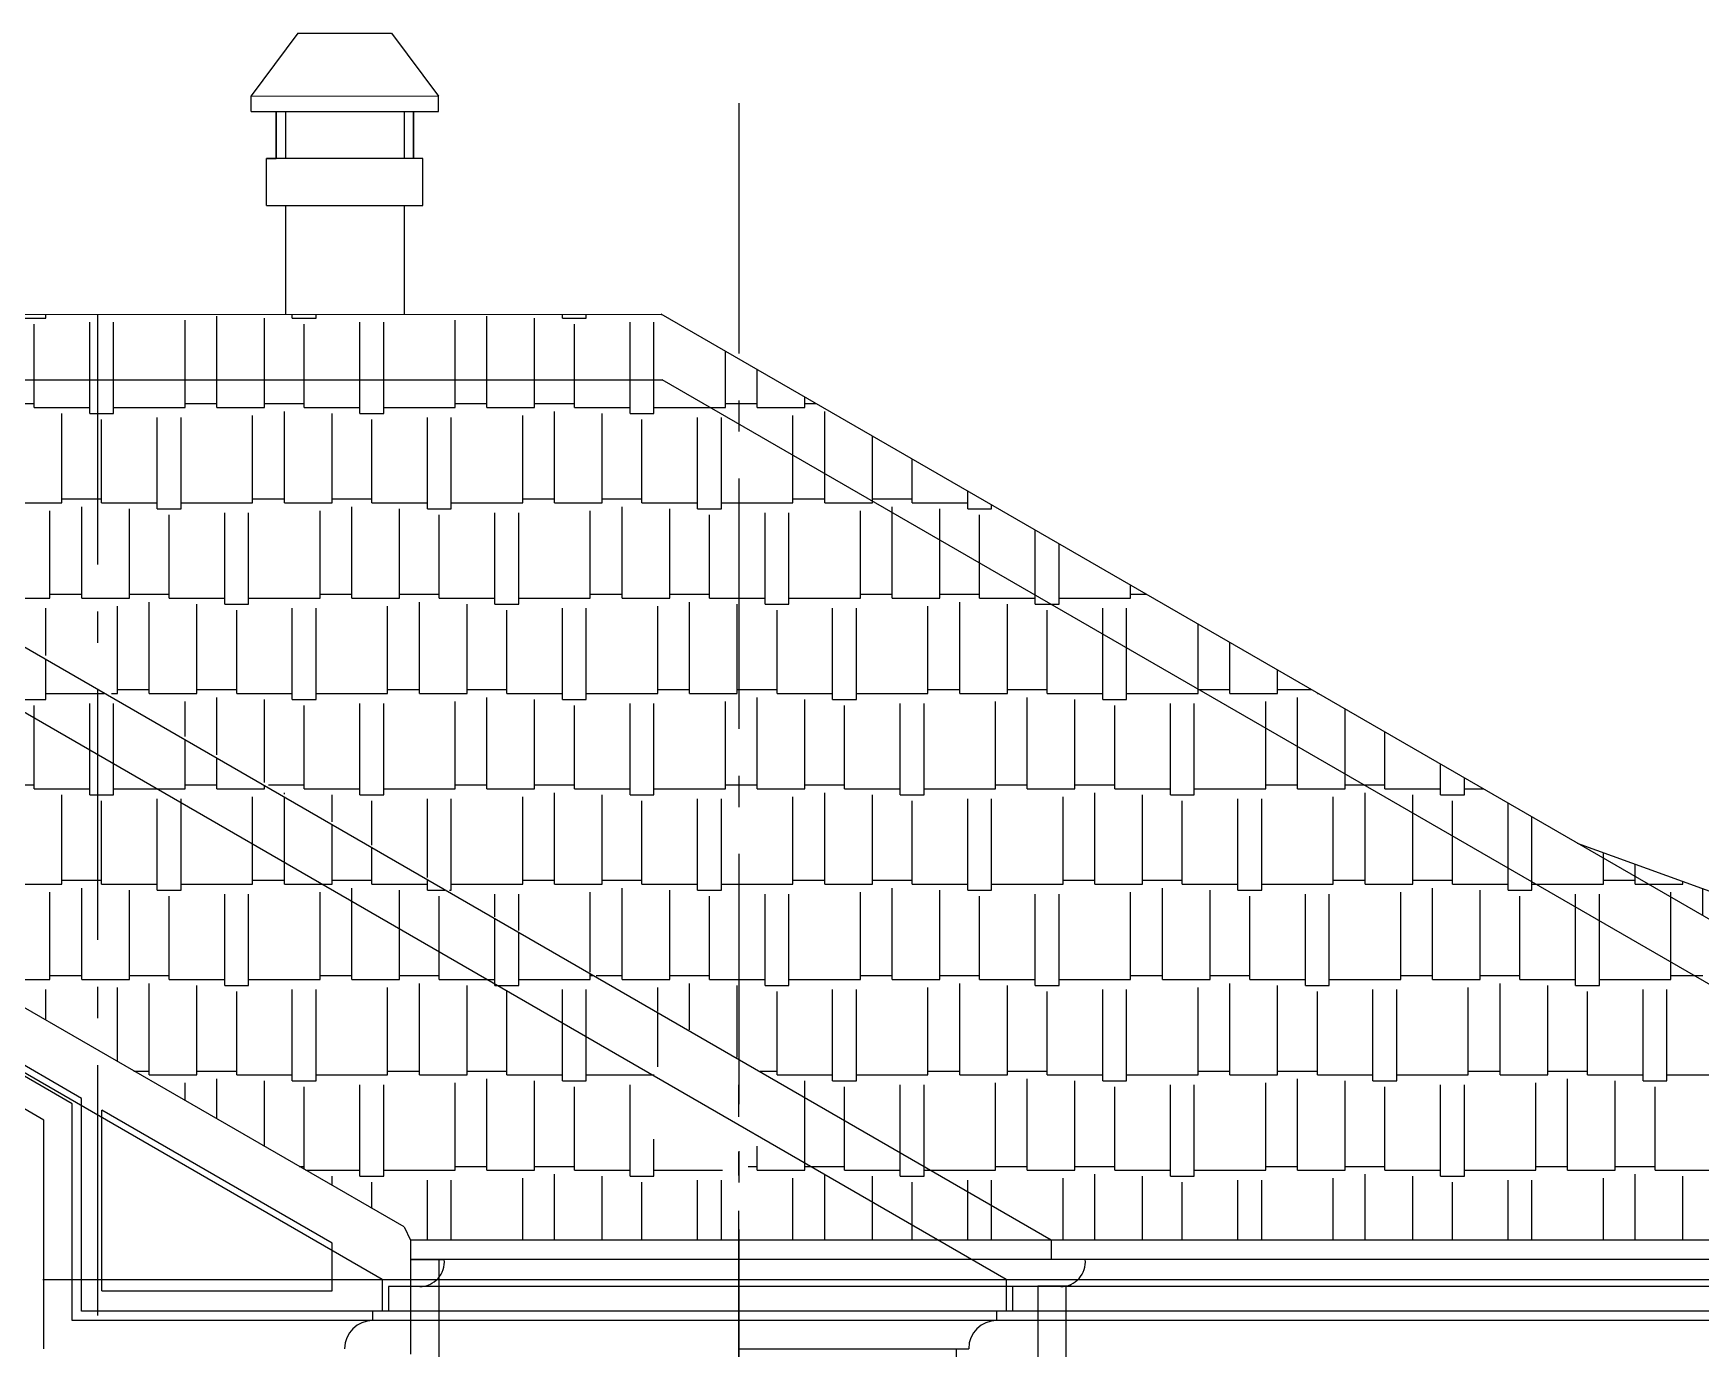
# Model space of a CAD drawing. Extents: x -133165 to 20117, y 15722 to 63536.
# Drawn here: x -119547 to -114218, y 55208 to 59413 of the extents above; entities that cross this region are included whole.
import ezdxf

# ---------------------------------------------------------------- set-up
doc = ezdxf.new("R2010")
doc.units = 0
doc.linetypes.add('GOST2_303_5', pattern=[24, 20, -1.5, 1, -1.5])
doc.linetypes.add('GOST2_303_6', pattern=[12, 8, -1.5, 1, -1.5])
doc.layers.get('0').update_dxf_attribs({"linetype": 'CONTINUOUS'})
doc.layers.add('AXIS', color=7, linetype='GOST2_303_5')

# ---------------------------------------------------------------- blocks, each defined once
blk = doc.blocks.new('*X251')
at = {"linetype": 'CONTINUOUS', "ltscale": 10}
for p, q in [((-121399.3, 58216.8), (-121399.3, 58294.7)), ((-121417.4, 58216.8), (-121399.3, 58216.8)), ((-121399.3, 58229.5), (-121286.4, 58229.5)), ((-121335.8, 57912), (-121335.8, 58204.1)), ((-121272.3, 58216.8), (-121272.3, 58221.4)), ((-121272.3, 58216.8), (-121264.4, 58216.8)), ((-121183.4, 57912), (-121183.4, 58170)), ((-121056.4, 57912), (-121056.4, 58096.7)), ((-120878.6, 57892.9), (-120878.6, 57994.1)), ((-120802.4, 57892.9), (-120802.4, 57950.1)), ((-121417.4, 57924.7), (-121335.8, 57924.7)), ((-121335.8, 57912), (-121183.4, 57912)), ((-121221.5, 57818.6), (-121221.5, 57886.6)), ((-121183.4, 57924.7), (-121056.4, 57924.7)), ((-121119.9, 57818.6), (-121119.9, 57899.3)), ((-121056.4, 57912), (-120878.6, 57912)), ((-120967.5, 57818.6), (-120967.5, 57892.9)), ((-120878.6, 57892.9), (-120802.4, 57892.9)), ((-120802.4, 57912), (-120736.5, 57912)), ((-120840.5, 57818.6), (-120840.5, 57873.9)), ((-120662.7, 57588.1), (-120662.7, 57869.4)), ((-120586.5, 57588.1), (-120586.5, 57825.4)), ((-120357.9, 57607.2), (-120357.9, 57693.4)), ((-120357.9, 57619.9), (-120256.3, 57619.9)), ((-120256.3, 57607.2), (-120256.3, 57634.8)), ((-121417.4, 57607.2), (-121417.4, 57607.2)), ((-121234.2, 57283.3), (-121234.2, 57575.4)), ((-121005.6, 57302.4), (-121005.6, 57581.8)), ((-120904, 57302.4), (-120904, 57593.6)), ((-120826.7, 57607.2), (-120662.7, 57607.2)), ((-120751.6, 57302.4), (-120751.6, 57588.1)), ((-120662.7, 57588.1), (-120586.5, 57588.1)), ((-120624.6, 57302.4), (-120624.6, 57569.1)), ((-120586.5, 57607.2), (-120357.9, 57607.2)), ((-120446.8, 57283.3), (-120446.8, 57575.4)), ((-120370.6, 57283.3), (-120370.6, 57575.4)), ((-120256.3, 57607.2), (-120208.6, 57607.2)), ((-120142, 57302.4), (-120142, 57568.8)), ((-120040.4, 57302.4), (-120040.4, 57510.1)), ((-121310.4, 57299.4), (-121310.4, 57489.3)), ((-119888, 57302.4), (-119888, 57422.1)), ((-119761, 57302.4), (-119761, 57348.8)), ((-121315.6, 57302.4), (-121310.4, 57302.4)), ((-121234.2, 57302.4), (-121005.6, 57302.4)), ((-121005.6, 57315.1), (-120904, 57315.1)), ((-120904, 57302.4), (-120751.6, 57302.4)), ((-120751.6, 57315.1), (-120624.6, 57315.1)), ((-120624.6, 57302.4), (-120446.8, 57302.4)), ((-120370.6, 57302.4), (-120142, 57302.4)), ((-120142, 57315.1), (-120040.4, 57315.1)), ((-120040.4, 57302.4), (-119888, 57302.4)), ((-119888, 57315.1), (-119761, 57315.1)), ((-119761, 57302.4), (-119680.6, 57302.4)), ((-121282.6, 57283.3), (-121234.2, 57283.3)), ((-121094.5, 57174.7), (-121094.5, 57270.6)), ((-121018.3, 57130.7), (-121018.3, 57270.6)), ((-120789.7, 56998.8), (-120789.7, 57277)), ((-120688.1, 56997.6), (-120688.1, 57289.7)), ((-120535.7, 56997.6), (-120535.7, 57283.3)), ((-120446.8, 57283.3), (-120370.6, 57283.3)), ((-120408.7, 56997.6), (-120408.7, 57264.3)), ((-120230.9, 56978.5), (-120230.9, 57270.6)), ((-120154.7, 56978.5), (-120154.7, 57270.6)), ((-119926.1, 56997.6), (-119926.1, 57277)), ((-119824.5, 56997.6), (-119824.5, 57289.7)), ((-119672.1, 56997.6), (-119672.1, 57283.3)), ((-119545.1, 56997.6), (-119545.1, 57224.2)), ((-119367.3, 56978.5), (-119367.3, 57121.5)), ((-119291.1, 56978.5), (-119291.1, 57077.5)), ((-120789.7, 57010.3), (-120688.1, 57010.3)), ((-120688.1, 56997.6), (-120535.7, 56997.6)), ((-120535.7, 57010.3), (-120408.7, 57010.3)), ((-120472.2, 56815.5), (-120472.2, 56984.9)), ((-120408.7, 56997.6), (-120230.9, 56997.6)), ((-120319.8, 56727.5), (-120319.8, 56978.5)), ((-120230.9, 56978.5), (-120154.7, 56978.5)), ((-120154.7, 56997.6), (-119926.1, 56997.6)), ((-119926.1, 57010.3), (-119824.5, 57010.3)), ((-119824.5, 56997.6), (-119672.1, 56997.6)), ((-119672.1, 57010.3), (-119545.1, 57010.3)), ((-119608.6, 56692.8), (-119608.6, 56984.9)), ((-119545.1, 56997.6), (-119367.3, 56997.6)), ((-119456.2, 56692.8), (-119456.2, 56978.5)), ((-119367.3, 56978.5), (-119291.1, 56978.5)), ((-119291.1, 56997.6), (-119152.7, 56997.6)), ((-120573.8, 56874.1), (-120573.8, 56972.2)), ((-120192.8, 56692.8), (-120192.8, 56959.5)), ((-120015, 56673.7), (-120015, 56965.8)), ((-119938.8, 56673.7), (-119938.8, 56965.8)), ((-119710.2, 56692.8), (-119710.2, 56972.2)), ((-119329.2, 56692.8), (-119329.2, 56959.5)), ((-119151.4, 56673.7), (-119151.4, 56965.8)), ((-119075.2, 56673.7), (-119075.2, 56952.9)), ((-118846.6, 56692.8), (-118846.6, 56820.9)), ((-118745, 56692.8), (-118745, 56762.2)), ((-120281.8, 56705.5), (-120192.8, 56705.5)), ((-120192.8, 56692.8), (-120015, 56692.8)), ((-120103.9, 56602.8), (-120103.9, 56673.7)), ((-120015, 56673.7), (-119938.8, 56673.7)), ((-119976.9, 56529.5), (-119976.9, 56654.7)), ((-119938.8, 56692.8), (-119710.2, 56692.8)), ((-119799.1, 56426.8), (-119799.1, 56661)), ((-119722.9, 56382.8), (-119722.9, 56661)), ((-119710.2, 56705.5), (-119608.6, 56705.5)), ((-119608.6, 56692.8), (-119456.2, 56692.8)), ((-119494.3, 56388), (-119494.3, 56667.4)), ((-119456.2, 56705.5), (-119329.2, 56705.5)), ((-119392.7, 56388), (-119392.7, 56680.1)), ((-119329.2, 56692.8), (-119151.4, 56692.8)), ((-119240.3, 56388), (-119240.3, 56673.7)), ((-119151.4, 56673.7), (-119075.2, 56673.7)), ((-119113.3, 56388), (-119113.3, 56654.7)), ((-119075.2, 56692.8), (-118846.6, 56692.8)), ((-118935.5, 56368.9), (-118935.5, 56661)), ((-118859.3, 56368.9), (-118859.3, 56661)), ((-118846.6, 56705.5), (-118745, 56705.5)), ((-118745, 56692.8), (-118624.8, 56692.8)), ((-118630.7, 56388), (-118630.7, 56667.4)), ((-118529.1, 56388), (-118529.1, 56637.6)), ((-118376.7, 56388), (-118376.7, 56549.6)), ((-118249.7, 56388), (-118249.7, 56476.3)), ((-119722.9, 56388), (-119494.3, 56388)), ((-119494.3, 56400.7), (-119392.7, 56400.7)), ((-119392.7, 56388), (-119240.3, 56388)), ((-119240.3, 56400.7), (-119113.3, 56400.7)), ((-119113.3, 56388), (-118935.5, 56388)), ((-118859.3, 56388), (-118630.7, 56388)), ((-118630.7, 56400.7), (-118529.1, 56400.7)), ((-118529.1, 56388), (-118376.7, 56388)), ((-118376.7, 56400.7), (-118249.7, 56400.7)), ((-118249.7, 56388), (-118096.8, 56388)), ((-119583.2, 56302.2), (-119583.2, 56356.2)), ((-119507, 56258.2), (-119507, 56356.2)), ((-119278.4, 56126.2), (-119278.4, 56362.6)), ((-119176.8, 56083.2), (-119176.8, 56375.3)), ((-119024.4, 56083.2), (-119024.4, 56368.9)), ((-118935.5, 56368.9), (-118859.3, 56368.9)), ((-118897.4, 56083.2), (-118897.4, 56349.9)), ((-118719.6, 56064.1), (-118719.6, 56356.2)), ((-118643.4, 56064.1), (-118643.4, 56356.2)), ((-118414.8, 56083.2), (-118414.8, 56362.6)), ((-118313.2, 56083.2), (-118313.2, 56375.3)), ((-118160.8, 56083.2), (-118160.8, 56368.9)), ((-118071.9, 56368.9), (-118071.9, 56373.6)), ((-118071.9, 56368.9), (-118063.8, 56368.9)), ((-118033.8, 56083.2), (-118033.8, 56349.9)), ((-117856, 56064.1), (-117856, 56249)), ((-117779.8, 56064.1), (-117779.8, 56205)), ((-119225.9, 56095.9), (-119176.8, 56095.9)), ((-119176.8, 56083.2), (-119024.4, 56083.2)), ((-119024.4, 56095.9), (-118897.4, 56095.9)), ((-118960.9, 55942.9), (-118960.9, 56070.5)), ((-118897.4, 56083.2), (-118719.6, 56083.2)), ((-118643.4, 56083.2), (-118414.8, 56083.2)), ((-118414.8, 56095.9), (-118313.2, 56095.9)), ((-118313.2, 56083.2), (-118160.8, 56083.2)), ((-118160.8, 56095.9), (-118033.8, 56095.9)), ((-118097.3, 55778.4), (-118097.3, 56070.5)), ((-118033.8, 56083.2), (-117856, 56083.2)), ((-117779.8, 56083.2), (-117568.9, 56083.2)), ((-119062.5, 56001.6), (-119062.5, 56057.8)), ((-118808.5, 55854.9), (-118808.5, 56064.1)), ((-118719.6, 56064.1), (-118643.4, 56064.1)), ((-118681.5, 55781.6), (-118681.5, 56045.1)), ((-118503.7, 55759.3), (-118503.7, 56051.5)), ((-118427.5, 55759.3), (-118427.5, 56051.5)), ((-118198.9, 55778.4), (-118198.9, 56057.8)), ((-117944.9, 55778.4), (-117944.9, 56064.1)), ((-117856, 56064.1), (-117779.8, 56064.1)), ((-117817.9, 55778.4), (-117817.9, 56045.1)), ((-117640.1, 55914.2), (-117640.1, 56051.5)), ((-117640.1, 55759.3), (-117640.1, 55912.8)), ((-117563.9, 55759.3), (-117563.9, 55878.1)), ((-117233.7, 55778.4), (-117233.7, 55855.1)), ((-117081.3, 55778.4), (-117081.3, 55801.7)), ((-118698, 55791.1), (-118681.5, 55791.1)), ((-118676, 55778.4), (-118503.7, 55778.4)), ((-118592.6, 55730.3), (-118592.6, 55759.3)), ((-118503.7, 55759.3), (-118427.5, 55759.3)), ((-118427.5, 55778.4), (-118198.9, 55778.4)), ((-118198.9, 55791.1), (-118097.3, 55791.1)), ((-118097.3, 55778.4), (-117944.9, 55778.4)), ((-117983, 55555.9), (-117983, 55753)), ((-117944.9, 55791.1), (-117817.9, 55791.1)), ((-117881.4, 55555.9), (-117881.4, 55765.7)), ((-117817.9, 55778.4), (-117640.1, 55778.4)), ((-117729, 55555.7), (-117729, 55759.3)), ((-117640.1, 55759.3), (-117563.9, 55759.3)), ((-117563.9, 55778.4), (-117344.9, 55778.4)), ((-117262.8, 55791.1), (-117233.7, 55791.1)), ((-117233.7, 55778.4), (-117081.3, 55778.4)), ((-117119.4, 55555.3), (-117119.4, 55753)), ((-117081.3, 55791.1), (-117063, 55791.1)), ((-117017.8, 55555.2), (-117017.8, 55765)), ((-118465.6, 55656.9), (-118465.6, 55740.3)), ((-118287.8, 55556.2), (-118287.8, 55746.6)), ((-118211.6, 55556.1), (-118211.6, 55746.6)), ((-117602, 55555.6), (-117602, 55740.3)), ((-117424.2, 55555.5), (-117424.2, 55746.6)), ((-117348, 55555.5), (-117348, 55746.6)), ((-116865.4, 55555.1), (-116865.4, 55677)), ((-116738.4, 55555), (-116738.4, 55603.7))]:
    blk.add_line(p, q, dxfattribs=at)
blk = doc.blocks.new('*X265')
at = {"linetype": 'CONTINUOUS', "ltscale": 10}
for p, q in [((-114528.6, 56775.9), (-114528.6, 56793.4)), ((-114427, 56717.3), (-114427, 56756.4)), ((-114384.6, 56692.8), (-114274.6, 56692.8)), ((-114312.7, 56651.3), (-114312.7, 56667.4)), ((-114274.6, 56692.8), (-114274.6, 56701)), ((-114211.1, 56592.6), (-114211.1, 56677.9)), ((-114058.7, 56504.6), (-114058.7, 56622.4))]:
    blk.add_line(p, q, dxfattribs=at)
blk = doc.blocks.new('*X268')
at = {"linetype": 'CONTINUOUS', "ltscale": 10}
for p, q in [((-121399.3, 58294.7), (-121399.3, 58305.1)), ((-121272.3, 58221.4), (-121272.3, 58305.1)), ((-121094.5, 58197.7), (-121094.5, 58305.1)), ((-121018.3, 58197.7), (-121018.3, 58282.6)), ((-121286.4, 58229.5), (-121272.3, 58229.5)), ((-121264.4, 58216.8), (-121094.5, 58216.8)), ((-121018.3, 58216.8), (-120904.4, 58216.8)), ((-121183.4, 58170), (-121183.4, 58197.7)), ((-121094.5, 58197.7), (-121018.3, 58197.7)), ((-121056.4, 58096.7), (-121056.4, 58178.7)), ((-120878.6, 57994.1), (-120878.6, 58185)), ((-120802.4, 57950.1), (-120802.4, 58157.9)), ((-120573.8, 57912), (-120573.8, 58025.9)), ((-120472.2, 57912), (-120472.2, 57967.3)), ((-120736.5, 57912), (-120573.8, 57912)), ((-120662.7, 57869.4), (-120662.7, 57880.3)), ((-120586.5, 57825.4), (-120586.5, 57880.3)), ((-120573.8, 57924.7), (-120472.2, 57924.7)), ((-120472.2, 57912), (-120376.5, 57912)), ((-120357.9, 57693.4), (-120357.9, 57886.6)), ((-120256.3, 57634.8), (-120256.3, 57842.6)), ((-120103.9, 57607.2), (-120103.9, 57754.6)), ((-119976.9, 57607.2), (-119976.9, 57681.3)), ((-120103.9, 57619.9), (-119976.9, 57619.9)), ((-120208.6, 57607.2), (-120103.9, 57607.2)), ((-120142, 57568.8), (-120142, 57581.8)), ((-120040.4, 57510.1), (-120040.4, 57594.5)), ((-119976.9, 57607.2), (-119848.6, 57607.2)), ((-119888, 57422.1), (-119888, 57588.2)), ((-119761, 57348.8), (-119761, 57556.7)), ((-119583.2, 57283.3), (-119583.2, 57454)), ((-119507, 57283.3), (-119507, 57410)), ((-119680.6, 57302.4), (-119583.2, 57302.4)), ((-119507, 57302.4), (-119320.6, 57302.4)), ((-119583.2, 57283.3), (-119507, 57283.3)), ((-119545.1, 57224.2), (-119545.1, 57264.3)), ((-119367.3, 57121.5), (-119367.3, 57270.6)), ((-119291.1, 57077.5), (-119291.1, 57270.6)), ((-119062.5, 56997.6), (-119062.5, 57153.4)), ((-118960.9, 56997.6), (-118960.9, 57094.7)), ((-119152.7, 56997.6), (-119062.5, 56997.6)), ((-119062.5, 57010.3), (-118960.9, 57010.3)), ((-118960.9, 56997.6), (-118808.5, 56997.6)), ((-118808.5, 56997.6), (-118808.5, 57006.7)), ((-119075.2, 56952.9), (-119075.2, 56965.8)), ((-118846.6, 56820.9), (-118846.6, 56972.2)), ((-118745, 56762.2), (-118745, 56970.1)), ((-118592.6, 56692.8), (-118592.6, 56882.1)), ((-118465.6, 56692.8), (-118465.6, 56808.8)), ((-118624.8, 56692.8), (-118592.6, 56692.8)), ((-118592.6, 56705.5), (-118465.6, 56705.5)), ((-118529.1, 56637.6), (-118529.1, 56680.1)), ((-118465.6, 56692.8), (-118287.8, 56692.8)), ((-118376.7, 56549.6), (-118376.7, 56673.7)), ((-118287.8, 56673.7), (-118287.8, 56706.1)), ((-118287.8, 56673.7), (-118231.8, 56673.7)), ((-118249.7, 56476.3), (-118249.7, 56654.7)), ((-118071.9, 56373.6), (-118071.9, 56581.5)), ((-117995.7, 56368.9), (-117995.7, 56537.5)), ((-118096.8, 56388), (-118071.9, 56388)), ((-117995.7, 56388), (-117767.1, 56388)), ((-117767.1, 56388), (-117767.1, 56405.5)), ((-117767.1, 56400.7), (-117758.8, 56400.7)), ((-118063.8, 56368.9), (-117995.7, 56368.9)), ((-117856, 56249), (-117856, 56356.2)), ((-117779.8, 56205), (-117779.8, 56356.2)), ((-117551.2, 56109.5), (-117551.2, 56280.8)), ((-117568.9, 56083.2), (-117563.2, 56083.2)), ((-117081.3, 55801.7), (-117081.3, 56009.5)), ((-116954.3, 55778.4), (-116954.3, 55936.2)), ((-116776.5, 55759.3), (-116776.5, 55833.6)), ((-117063, 55791.1), (-116954.3, 55791.1)), ((-117017.8, 55765), (-117017.8, 55765.7)), ((-116954.3, 55778.4), (-116776.5, 55778.4)), ((-116865.4, 55677), (-116865.4, 55759.3)), ((-116776.5, 55759.3), (-116700.3, 55759.3)), ((-116700.3, 55759.3), (-116700.3, 55789.6)), ((-116700.3, 55778.4), (-116681, 55778.4)), ((-116738.4, 55603.7), (-116738.4, 55740.3)), ((-116560.6, 55554.7), (-116560.6, 55708.9)), ((-116484.4, 55554.7), (-116484.4, 55664.9))]:
    blk.add_line(p, q, dxfattribs=at)
blk = doc.blocks.new('*X269')
at = {"linetype": 'CONTINUOUS', "ltscale": 10}
for p, q in [((-119583.2, 58502.5), (-119507, 58502.5)), ((-119545.1, 58216.8), (-119545.1, 58483.5)), ((-119507, 58502.5), (-119507, 58514.7)), ((-119367.3, 58197.7), (-119367.3, 58489.8)), ((-119291.1, 58197.7), (-119291.1, 58489.8)), ((-119062.5, 58216.8), (-119062.5, 58496.2)), ((-118960.9, 58216.8), (-118960.9, 58508.9)), ((-118808.5, 58216.8), (-118808.5, 58502.5)), ((-118719.6, 58502.5), (-118719.6, 58514.7)), ((-118719.6, 58502.5), (-118643.4, 58502.5)), ((-118681.5, 58216.8), (-118681.5, 58483.5)), ((-118643.4, 58502.5), (-118643.4, 58514.7)), ((-118503.7, 58197.7), (-118503.7, 58489.8)), ((-118427.5, 58197.7), (-118427.5, 58489.8)), ((-118198.9, 58216.8), (-118198.9, 58496.2)), ((-118097.3, 58216.8), (-118097.3, 58508.9)), ((-117944.9, 58216.8), (-117944.9, 58502.5)), ((-117856, 58502.5), (-117856, 58514.7)), ((-117856, 58502.5), (-117779.8, 58502.5)), ((-117817.9, 58216.8), (-117817.9, 58483.5)), ((-117779.8, 58502.5), (-117779.8, 58514.7)), ((-117640.1, 58197.7), (-117640.1, 58489.8)), ((-117563.9, 58197.7), (-117563.9, 58489.8)), ((-117335.3, 58216.8), (-117335.3, 58396.5)), ((-117233.7, 58216.8), (-117233.7, 58337.8)), ((-119672.1, 58229.5), (-119545.1, 58229.5)), ((-119545.1, 58216.8), (-119367.3, 58216.8)), ((-119291.1, 58216.8), (-119062.5, 58216.8)), ((-119062.5, 58229.5), (-118960.9, 58229.5)), ((-118960.9, 58216.8), (-118808.5, 58216.8)), ((-118808.5, 58229.5), (-118681.5, 58229.5)), ((-118745, 57912), (-118745, 58204.1)), ((-118681.5, 58216.8), (-118503.7, 58216.8)), ((-118427.5, 58216.8), (-118198.9, 58216.8)), ((-118198.9, 58229.5), (-118097.3, 58229.5)), ((-118097.3, 58216.8), (-117944.9, 58216.8)), ((-117944.9, 58229.5), (-117817.9, 58229.5)), ((-117881.4, 57912), (-117881.4, 58204.1)), ((-117817.9, 58216.8), (-117640.1, 58216.8)), ((-117563.9, 58216.8), (-117335.3, 58216.8)), ((-117335.3, 58229.5), (-117233.7, 58229.5)), ((-117233.7, 58216.8), (-117081.3, 58216.8)), ((-117081.3, 58216.8), (-117081.3, 58249.8)), ((-117081.3, 58229.5), (-117046.1, 58229.5)), ((-117017.8, 57912), (-117017.8, 58204.1)), ((-119456.2, 57912), (-119456.2, 58197.7)), ((-119367.3, 58197.7), (-119291.1, 58197.7)), ((-119329.2, 57912), (-119329.2, 58178.7)), ((-119151.4, 57892.9), (-119151.4, 58185)), ((-119075.2, 57892.9), (-119075.2, 58185)), ((-118846.6, 57912), (-118846.6, 58191.4)), ((-118592.6, 57912), (-118592.6, 58197.7)), ((-118503.7, 58197.7), (-118427.5, 58197.7)), ((-118465.6, 57912), (-118465.6, 58178.7)), ((-118287.8, 57892.9), (-118287.8, 58185)), ((-118211.6, 57892.9), (-118211.6, 58185)), ((-117983, 57912), (-117983, 58191.4)), ((-117729, 57912), (-117729, 58197.7)), ((-117640.1, 58197.7), (-117563.9, 58197.7)), ((-117602, 57912), (-117602, 58178.7)), ((-117424.2, 57892.9), (-117424.2, 58185)), ((-117348, 57892.9), (-117348, 58185)), ((-117119.4, 57912), (-117119.4, 58191.4)), ((-116865.4, 57912), (-116865.4, 58125.1)), ((-116738.4, 57912), (-116738.4, 58051.8)), ((-116560.6, 57892.9), (-116560.6, 57949.2)), ((-119608.6, 57912), (-119456.2, 57912)), ((-119494.3, 57607.2), (-119494.3, 57886.6)), ((-119456.2, 57924.7), (-119329.2, 57924.7)), ((-119392.7, 57607.2), (-119392.7, 57899.3)), ((-119329.2, 57912), (-119151.4, 57912)), ((-119240.3, 57607.2), (-119240.3, 57892.9)), ((-119151.4, 57892.9), (-119075.2, 57892.9)), ((-119075.2, 57912), (-118846.6, 57912)), ((-118935.5, 57588.1), (-118935.5, 57880.2)), ((-118859.3, 57588.1), (-118859.3, 57880.2)), ((-118846.6, 57924.7), (-118745, 57924.7)), ((-118745, 57912), (-118592.6, 57912)), ((-118630.7, 57607.2), (-118630.7, 57886.6)), ((-118592.6, 57924.7), (-118465.6, 57924.7)), ((-118529.1, 57607.2), (-118529.1, 57899.3)), ((-118465.6, 57912), (-118287.8, 57912)), ((-118376.7, 57607.2), (-118376.7, 57892.9)), ((-118287.8, 57892.9), (-118211.6, 57892.9)), ((-118211.6, 57912), (-117983, 57912)), ((-118071.9, 57588.1), (-118071.9, 57880.2)), ((-117995.7, 57588.1), (-117995.7, 57880.2)), ((-117983, 57924.7), (-117881.4, 57924.7)), ((-117881.4, 57912), (-117729, 57912)), ((-117767.1, 57607.2), (-117767.1, 57886.6)), ((-117729, 57924.7), (-117602, 57924.7)), ((-117665.5, 57607.2), (-117665.5, 57899.3)), ((-117602, 57912), (-117424.2, 57912)), ((-117513.1, 57607.2), (-117513.1, 57892.9)), ((-117424.2, 57892.9), (-117348, 57892.9)), ((-117348, 57912), (-117119.4, 57912)), ((-117208.3, 57588.1), (-117208.3, 57880.2)), ((-117132.1, 57588.1), (-117132.1, 57880.2)), ((-117119.4, 57924.7), (-117017.8, 57924.7)), ((-117017.8, 57912), (-116865.4, 57912)), ((-116903.5, 57607.2), (-116903.5, 57886.6)), ((-116865.4, 57924.7), (-116738.4, 57924.7)), ((-116801.9, 57607.2), (-116801.9, 57899.3)), ((-116738.4, 57912), (-116560.6, 57912)), ((-116649.5, 57607.2), (-116649.5, 57892.9)), ((-116560.6, 57892.9), (-116484.4, 57892.9)), ((-116484.4, 57892.9), (-116484.4, 57905.2)), ((-119113.3, 57607.2), (-119113.3, 57873.9)), ((-118249.7, 57607.2), (-118249.7, 57873.9)), ((-117386.1, 57607.2), (-117386.1, 57873.9)), ((-116522.5, 57607.2), (-116522.5, 57873.9)), ((-116344.7, 57588.1), (-116344.7, 57824.5)), ((-116268.5, 57588.1), (-116268.5, 57780.5)), ((-119494.3, 57619.9), (-119392.7, 57619.9)), ((-119240.3, 57619.9), (-119113.3, 57619.9)), ((-118630.7, 57619.9), (-118529.1, 57619.9)), ((-118376.7, 57619.9), (-118249.7, 57619.9)), ((-117767.1, 57619.9), (-117665.5, 57619.9)), ((-117513.1, 57619.9), (-117386.1, 57619.9)), ((-116903.5, 57619.9), (-116801.9, 57619.9)), ((-116649.5, 57619.9), (-116522.5, 57619.9)), ((-116039.9, 57607.2), (-116039.9, 57648.5)), ((-116039.9, 57619.9), (-115990.3, 57619.9)), ((-119722.9, 57607.2), (-119494.3, 57607.2)), ((-119507, 57424.1), (-119507, 57575.4)), ((-119392.7, 57607.2), (-119240.3, 57607.2)), ((-119278.4, 57302.4), (-119278.4, 57581.8)), ((-119176.8, 57302.4), (-119176.8, 57594.5)), ((-119113.3, 57607.2), (-118935.5, 57607.2)), ((-119024.4, 57302.4), (-119024.4, 57588.1)), ((-118935.5, 57588.1), (-118859.3, 57588.1)), ((-118897.4, 57302.4), (-118897.4, 57569.1)), ((-118859.3, 57607.2), (-118630.7, 57607.2)), ((-118719.6, 57283.3), (-118719.6, 57575.4)), ((-118643.4, 57283.3), (-118643.4, 57575.4)), ((-118529.1, 57607.2), (-118376.7, 57607.2)), ((-118414.8, 57302.4), (-118414.8, 57581.8)), ((-118313.2, 57302.4), (-118313.2, 57594.5)), ((-118249.7, 57607.2), (-118071.9, 57607.2)), ((-118160.8, 57302.4), (-118160.8, 57588.1)), ((-118071.9, 57588.1), (-117995.7, 57588.1)), ((-118033.8, 57302.4), (-118033.8, 57569.1)), ((-117995.7, 57607.2), (-117767.1, 57607.2)), ((-117856, 57283.3), (-117856, 57575.4)), ((-117779.8, 57283.3), (-117779.8, 57575.4)), ((-117665.5, 57607.2), (-117513.1, 57607.2)), ((-117551.2, 57302.4), (-117551.2, 57581.8)), ((-117449.6, 57302.4), (-117449.6, 57594.5)), ((-117386.1, 57607.2), (-117208.3, 57607.2)), ((-117297.2, 57302.4), (-117297.2, 57588.1)), ((-117208.3, 57588.1), (-117132.1, 57588.1)), ((-117170.2, 57302.4), (-117170.2, 57569.1)), ((-117132.1, 57607.2), (-116903.5, 57607.2)), ((-116992.4, 57283.3), (-116992.4, 57575.4)), ((-116916.2, 57283.3), (-116916.2, 57575.4)), ((-116801.9, 57607.2), (-116649.5, 57607.2)), ((-116687.6, 57302.4), (-116687.6, 57581.8)), ((-116586, 57302.4), (-116586, 57594.5)), ((-116522.5, 57607.2), (-116344.7, 57607.2)), ((-116433.6, 57302.4), (-116433.6, 57588.1)), ((-116344.7, 57588.1), (-116268.5, 57588.1)), ((-116306.6, 57302.4), (-116306.6, 57569.1)), ((-116268.5, 57607.2), (-116039.9, 57607.2)), ((-116128.8, 57283.3), (-116128.8, 57575.4)), ((-116052.6, 57283.3), (-116052.6, 57575.4)), ((-115824, 57302.4), (-115824, 57523.9)), ((-115722.4, 57302.4), (-115722.4, 57465.2)), ((-115570, 57302.4), (-115570, 57377.2)), ((-119297.8, 57302.4), (-119278.4, 57302.4)), ((-119278.4, 57315.1), (-119176.8, 57315.1)), ((-119176.8, 57302.4), (-119024.4, 57302.4)), ((-119024.4, 57315.1), (-118897.4, 57315.1)), ((-118897.4, 57302.4), (-118719.6, 57302.4)), ((-118643.4, 57302.4), (-118414.8, 57302.4)), ((-118414.8, 57315.1), (-118313.2, 57315.1)), ((-118313.2, 57302.4), (-118160.8, 57302.4)), ((-118160.8, 57315.1), (-118033.8, 57315.1)), ((-118033.8, 57302.4), (-117856, 57302.4)), ((-117779.8, 57302.4), (-117551.2, 57302.4)), ((-117551.2, 57315.1), (-117449.6, 57315.1)), ((-117449.6, 57302.4), (-117297.2, 57302.4)), ((-117297.2, 57315.1), (-117170.2, 57315.1)), ((-117170.2, 57302.4), (-116992.4, 57302.4)), ((-116916.2, 57302.4), (-116687.6, 57302.4)), ((-116687.6, 57315.1), (-116586, 57315.1)), ((-116586, 57302.4), (-116433.6, 57302.4)), ((-116433.6, 57315.1), (-116306.6, 57315.1)), ((-116306.6, 57302.4), (-116128.8, 57302.4)), ((-116052.6, 57302.4), (-115824, 57302.4)), ((-115824, 57315.1), (-115722.4, 57315.1)), ((-115722.4, 57302.4), (-115570, 57302.4)), ((-115570, 57315.1), (-115462.4, 57315.1)), ((-115443, 57302.4), (-115443, 57303.9)), ((-115443, 57302.4), (-115440.4, 57302.4)), ((-119062.5, 57165.5), (-119062.5, 57277)), ((-118960.9, 57106.4), (-118960.9, 57289.7)), ((-118808.5, 57017.8), (-118808.5, 57283.3)), ((-118719.6, 57283.3), (-118643.4, 57283.3)), ((-118681.5, 56997.6), (-118681.5, 57264.3)), ((-118503.7, 56978.5), (-118503.7, 57270.6)), ((-118427.5, 56978.5), (-118427.5, 57270.6)), ((-118198.9, 56997.6), (-118198.9, 57277)), ((-118097.3, 56997.6), (-118097.3, 57289.7)), ((-117944.9, 56997.6), (-117944.9, 57283.3)), ((-117856, 57283.3), (-117779.8, 57283.3)), ((-117817.9, 56997.6), (-117817.9, 57264.3)), ((-117640.1, 56978.5), (-117640.1, 57270.6)), ((-117563.9, 56978.5), (-117563.9, 57270.6)), ((-117335.3, 56997.6), (-117335.3, 57277)), ((-117233.7, 56997.6), (-117233.7, 57289.7)), ((-117081.3, 56997.6), (-117081.3, 57283.3)), ((-116992.4, 57283.3), (-116916.2, 57283.3)), ((-116954.3, 56997.6), (-116954.3, 57264.3)), ((-116776.5, 56978.5), (-116776.5, 57270.6)), ((-116700.3, 56978.5), (-116700.3, 57270.6)), ((-116471.7, 56997.6), (-116471.7, 57277)), ((-116370.1, 56997.6), (-116370.1, 57289.7)), ((-116217.7, 56997.6), (-116217.7, 57283.3)), ((-116128.8, 57283.3), (-116052.6, 57283.3)), ((-116090.7, 56997.6), (-116090.7, 57264.3)), ((-115912.9, 56978.5), (-115912.9, 57270.6)), ((-115836.7, 56978.5), (-115836.7, 57270.6)), ((-115608.1, 56997.6), (-115608.1, 57277)), ((-115506.5, 56997.6), (-115506.5, 57289.7)), ((-115354.1, 56997.6), (-115354.1, 57252.5)), ((-115227.1, 56997.6), (-115227.1, 57179.2)), ((-115049.3, 56978.5), (-115049.3, 57076.6)), ((-114973.1, 56978.5), (-114973.1, 57032.6)), ((-118795.7, 57010.3), (-118681.5, 57010.3)), ((-118745, 56980.8), (-118745, 56984.9)), ((-118681.5, 56997.6), (-118503.7, 56997.6)), ((-118592.6, 56892.2), (-118592.6, 56978.5)), ((-118503.7, 56978.5), (-118427.5, 56978.5)), ((-118427.5, 56997.6), (-118198.9, 56997.6)), ((-118198.9, 57010.3), (-118097.3, 57010.3)), ((-118097.3, 56997.6), (-117944.9, 56997.6)), ((-117944.9, 57010.3), (-117817.9, 57010.3)), ((-117881.4, 56692.8), (-117881.4, 56984.9)), ((-117817.9, 56997.6), (-117640.1, 56997.6)), ((-117729, 56692.8), (-117729, 56978.5)), ((-117640.1, 56978.5), (-117563.9, 56978.5)), ((-117563.9, 56997.6), (-117335.3, 56997.6)), ((-117335.3, 57010.3), (-117233.7, 57010.3)), ((-117233.7, 56997.6), (-117081.3, 56997.6)), ((-117081.3, 57010.3), (-116954.3, 57010.3)), ((-117017.8, 56692.8), (-117017.8, 56984.9)), ((-116954.3, 56997.6), (-116776.5, 56997.6)), ((-116865.4, 56692.8), (-116865.4, 56978.5)), ((-116776.5, 56978.5), (-116700.3, 56978.5)), ((-116700.3, 56997.6), (-116471.7, 56997.6)), ((-116471.7, 57010.3), (-116370.1, 57010.3)), ((-116370.1, 56997.6), (-116217.7, 56997.6)), ((-116217.7, 57010.3), (-116090.7, 57010.3)), ((-116154.2, 56692.8), (-116154.2, 56984.9)), ((-116090.7, 56997.6), (-115912.9, 56997.6)), ((-116001.8, 56692.8), (-116001.8, 56978.5)), ((-115912.9, 56978.5), (-115836.7, 56978.5)), ((-115836.7, 56997.6), (-115608.1, 56997.6)), ((-115608.1, 57010.3), (-115506.5, 57010.3)), ((-115506.5, 56997.6), (-115354.1, 56997.6)), ((-115354.1, 57010.3), (-115227.1, 57010.3)), ((-115290.6, 56692.8), (-115290.6, 56984.9)), ((-115227.1, 56997.6), (-115049.3, 56997.6)), ((-115138.2, 56692.8), (-115138.2, 56978.5)), ((-115049.3, 56978.5), (-114973.1, 56978.5)), ((-114973.1, 56997.6), (-114912.5, 56997.6)), ((-118465.6, 56818.3), (-118465.6, 56959.5)), ((-118287.8, 56714.8), (-118287.8, 56965.8)), ((-118211.6, 56673.7), (-118211.6, 56965.8)), ((-117983, 56692.8), (-117983, 56972.2)), ((-117602, 56692.8), (-117602, 56959.5)), ((-117424.2, 56673.7), (-117424.2, 56965.8)), ((-117348, 56673.7), (-117348, 56965.8)), ((-117119.4, 56692.8), (-117119.4, 56972.2)), ((-116738.4, 56692.8), (-116738.4, 56959.5)), ((-116560.6, 56673.7), (-116560.6, 56965.8)), ((-116484.4, 56673.7), (-116484.4, 56965.8)), ((-116255.8, 56692.8), (-116255.8, 56972.2)), ((-115874.8, 56692.8), (-115874.8, 56959.5)), ((-115697, 56673.7), (-115697, 56965.8)), ((-115620.8, 56673.7), (-115620.8, 56965.8)), ((-115392.2, 56692.8), (-115392.2, 56972.2)), ((-115011.2, 56692.8), (-115011.2, 56959.5)), ((-114833.4, 56673.7), (-114833.4, 56951.9)), ((-114757.2, 56673.7), (-114757.2, 56907.9)), ((-114528.6, 56692.8), (-114528.6, 56775.9)), ((-114427, 56692.8), (-114427, 56717.3)), ((-118217.2, 56673.7), (-118211.6, 56673.7)), ((-118211.6, 56692.8), (-117983, 56692.8)), ((-118071.9, 56589.2), (-118071.9, 56661)), ((-117995.7, 56544.9), (-117995.7, 56661)), ((-117983, 56705.5), (-117881.4, 56705.5)), ((-117881.4, 56692.8), (-117729, 56692.8)), ((-117767.1, 56411.9), (-117767.1, 56667.4)), ((-117729, 56705.5), (-117602, 56705.5)), ((-117665.5, 56388), (-117665.5, 56680.1)), ((-117602, 56692.8), (-117424.2, 56692.8)), ((-117513.1, 56388), (-117513.1, 56673.7)), ((-117424.2, 56673.7), (-117348, 56673.7)), ((-117386.1, 56388), (-117386.1, 56654.7)), ((-117348, 56692.8), (-117119.4, 56692.8)), ((-117208.3, 56368.9), (-117208.3, 56661)), ((-117132.1, 56368.9), (-117132.1, 56661)), ((-117119.4, 56705.5), (-117017.8, 56705.5)), ((-117017.8, 56692.8), (-116865.4, 56692.8)), ((-116903.5, 56388), (-116903.5, 56667.4)), ((-116865.4, 56705.5), (-116738.4, 56705.5)), ((-116801.9, 56388), (-116801.9, 56680.1)), ((-116738.4, 56692.8), (-116560.6, 56692.8)), ((-116649.5, 56388), (-116649.5, 56673.7)), ((-116560.6, 56673.7), (-116484.4, 56673.7)), ((-116522.5, 56388), (-116522.5, 56654.7)), ((-116484.4, 56692.8), (-116255.8, 56692.8)), ((-116344.7, 56368.9), (-116344.7, 56661)), ((-116268.5, 56368.9), (-116268.5, 56661)), ((-116255.8, 56705.5), (-116154.2, 56705.5)), ((-116154.2, 56692.8), (-116001.8, 56692.8)), ((-116039.9, 56388), (-116039.9, 56667.4)), ((-116001.8, 56705.5), (-115874.8, 56705.5)), ((-115938.3, 56388), (-115938.3, 56680.1)), ((-115874.8, 56692.8), (-115697, 56692.8)), ((-115785.9, 56388), (-115785.9, 56673.7)), ((-115697, 56673.7), (-115620.8, 56673.7)), ((-115658.9, 56388), (-115658.9, 56654.7)), ((-115620.8, 56692.8), (-115392.2, 56692.8)), ((-115481.1, 56368.9), (-115481.1, 56661)), ((-115404.9, 56368.9), (-115404.9, 56661)), ((-115392.2, 56705.5), (-115290.6, 56705.5)), ((-115290.6, 56692.8), (-115138.2, 56692.8)), ((-115176.3, 56388), (-115176.3, 56667.4)), ((-115138.2, 56705.5), (-115011.2, 56705.5)), ((-115074.7, 56388), (-115074.7, 56680.1)), ((-115011.2, 56692.8), (-114833.4, 56692.8)), ((-114922.3, 56388), (-114922.3, 56673.7)), ((-114833.4, 56673.7), (-114757.2, 56673.7)), ((-114795.3, 56388), (-114795.3, 56654.7)), ((-114757.2, 56692.8), (-114528.6, 56692.8)), ((-114617.5, 56368.9), (-114617.5, 56661)), ((-114541.3, 56368.9), (-114541.3, 56661)), ((-114528.6, 56705.5), (-114427, 56705.5)), ((-114427, 56692.8), (-114384.6, 56692.8)), ((-114312.7, 56388), (-114312.7, 56651.3)), ((-117747.8, 56400.7), (-117665.5, 56400.7)), ((-117665.5, 56388), (-117513.1, 56388)), ((-117513.1, 56400.7), (-117386.1, 56400.7)), ((-117386.1, 56388), (-117208.3, 56388)), ((-117132.1, 56388), (-116903.5, 56388)), ((-116903.5, 56400.7), (-116801.9, 56400.7)), ((-116801.9, 56388), (-116649.5, 56388)), ((-116649.5, 56400.7), (-116522.5, 56400.7)), ((-116522.5, 56388), (-116344.7, 56388)), ((-116268.5, 56388), (-116039.9, 56388)), ((-116039.9, 56400.7), (-115938.3, 56400.7)), ((-115938.3, 56388), (-115785.9, 56388)), ((-115785.9, 56400.7), (-115658.9, 56400.7)), ((-115658.9, 56388), (-115481.1, 56388)), ((-115404.9, 56388), (-115176.3, 56388)), ((-115176.3, 56400.7), (-115074.7, 56400.7)), ((-115074.7, 56388), (-114922.3, 56388)), ((-114922.3, 56400.7), (-114795.3, 56400.7)), ((-114795.3, 56388), (-114617.5, 56388)), ((-114541.3, 56388), (-114312.7, 56388)), ((-114312.7, 56400.7), (-114211.1, 56400.7)), ((-117551.2, 56286.3), (-117551.2, 56362.6)), ((-117449.6, 56227.2), (-117449.6, 56375.3)), ((-117297.2, 56138.6), (-117297.2, 56368.9)), ((-117208.3, 56368.9), (-117132.1, 56368.9)), ((-117170.2, 56083.2), (-117170.2, 56349.9)), ((-116992.4, 56064.1), (-116992.4, 56356.2)), ((-116916.2, 56064.1), (-116916.2, 56356.2)), ((-116687.6, 56083.2), (-116687.6, 56362.6)), ((-116586, 56083.2), (-116586, 56375.3)), ((-116433.6, 56083.2), (-116433.6, 56368.9)), ((-116344.7, 56368.9), (-116268.5, 56368.9)), ((-116306.6, 56083.2), (-116306.6, 56349.9)), ((-116128.8, 56064.1), (-116128.8, 56356.2)), ((-116052.6, 56064.1), (-116052.6, 56356.2)), ((-115824, 56083.2), (-115824, 56362.6)), ((-115722.4, 56083.2), (-115722.4, 56375.3)), ((-115570, 56083.2), (-115570, 56368.9)), ((-115481.1, 56368.9), (-115404.9, 56368.9)), ((-115443, 56083.2), (-115443, 56349.9)), ((-115265.2, 56064.1), (-115265.2, 56356.2)), ((-115189, 56064.1), (-115189, 56356.2)), ((-114960.4, 56083.2), (-114960.4, 56362.6)), ((-114858.8, 56083.2), (-114858.8, 56375.3)), ((-114706.4, 56083.2), (-114706.4, 56368.9)), ((-114617.5, 56368.9), (-114541.3, 56368.9)), ((-114579.4, 56083.2), (-114579.4, 56349.9)), ((-114401.6, 56064.1), (-114401.6, 56356.2)), ((-114325.4, 56064.1), (-114325.4, 56356.2)), ((-117223.8, 56095.9), (-117170.2, 56095.9)), ((-117170.2, 56083.2), (-116992.4, 56083.2)), ((-116916.2, 56083.2), (-116687.6, 56083.2)), ((-116687.6, 56095.9), (-116586, 56095.9)), ((-116586, 56083.2), (-116433.6, 56083.2)), ((-116433.6, 56095.9), (-116306.6, 56095.9)), ((-116370.1, 55778.4), (-116370.1, 56070.5)), ((-116306.6, 56083.2), (-116128.8, 56083.2)), ((-116052.6, 56083.2), (-115824, 56083.2)), ((-115824, 56095.9), (-115722.4, 56095.9)), ((-115722.4, 56083.2), (-115570, 56083.2)), ((-115570, 56095.9), (-115443, 56095.9)), ((-115506.5, 55778.4), (-115506.5, 56070.5)), ((-115443, 56083.2), (-115265.2, 56083.2)), ((-115189, 56083.2), (-114960.4, 56083.2)), ((-114960.4, 56095.9), (-114858.8, 56095.9)), ((-114858.8, 56083.2), (-114706.4, 56083.2)), ((-114706.4, 56095.9), (-114579.4, 56095.9)), ((-114642.9, 55778.4), (-114642.9, 56070.5)), ((-114579.4, 56083.2), (-114401.6, 56083.2)), ((-114325.4, 56083.2), (-114096.8, 56083.2)), ((-117081.3, 56013), (-117081.3, 56064.1)), ((-116992.4, 56064.1), (-116916.2, 56064.1)), ((-116954.3, 55939.1), (-116954.3, 56045.1)), ((-116776.5, 55835.7), (-116776.5, 56051.4)), ((-116700.3, 55791.3), (-116700.3, 56051.4)), ((-116471.7, 55778.4), (-116471.7, 56057.8)), ((-116217.7, 55778.4), (-116217.7, 56064.1)), ((-116128.8, 56064.1), (-116052.6, 56064.1)), ((-116090.7, 55778.4), (-116090.7, 56045.1)), ((-115912.9, 55759.3), (-115912.9, 56051.4)), ((-115836.7, 55759.3), (-115836.7, 56051.4)), ((-115608.1, 55778.4), (-115608.1, 56057.8)), ((-115354.1, 55778.4), (-115354.1, 56064.1)), ((-115265.2, 56064.1), (-115189, 56064.1)), ((-115227.1, 55778.4), (-115227.1, 56045.1)), ((-115049.3, 55759.3), (-115049.3, 56051.4)), ((-114973.1, 55759.3), (-114973.1, 56051.4)), ((-114744.5, 55778.4), (-114744.5, 56057.8)), ((-114490.5, 55778.4), (-114490.5, 56064.1)), ((-114401.6, 56064.1), (-114325.4, 56064.1)), ((-114363.5, 55778.4), (-114363.5, 56045.1)), ((-116678.1, 55778.4), (-116471.7, 55778.4)), ((-116471.7, 55791.1), (-116370.1, 55791.1)), ((-116370.1, 55778.4), (-116217.7, 55778.4)), ((-116255.8, 55554.7), (-116255.8, 55753)), ((-116217.7, 55791.1), (-116090.7, 55791.1)), ((-116154.2, 55554.7), (-116154.2, 55765.7)), ((-116090.7, 55778.4), (-115912.9, 55778.4)), ((-116001.8, 55554.7), (-116001.8, 55759.3)), ((-115912.9, 55759.3), (-115836.7, 55759.3)), ((-115836.7, 55778.4), (-115608.1, 55778.4)), ((-115608.1, 55791.1), (-115506.5, 55791.1)), ((-115506.5, 55778.4), (-115354.1, 55778.4)), ((-115392.2, 55554.7), (-115392.2, 55753)), ((-115354.1, 55791.1), (-115227.1, 55791.1)), ((-115290.6, 55554.7), (-115290.6, 55765.7)), ((-115227.1, 55778.4), (-115049.3, 55778.4)), ((-115138.2, 55554.7), (-115138.2, 55759.3)), ((-115049.3, 55759.3), (-114973.1, 55759.3)), ((-114973.1, 55778.4), (-114744.5, 55778.4)), ((-114744.5, 55791.1), (-114642.9, 55791.1)), ((-114642.9, 55778.4), (-114490.5, 55778.4)), ((-114528.6, 55554.7), (-114528.6, 55753)), ((-114490.5, 55791.1), (-114363.5, 55791.1)), ((-114427, 55554.7), (-114427, 55765.7)), ((-114363.5, 55778.4), (-114185.7, 55778.4)), ((-114274.6, 55554.7), (-114274.6, 55759.3)), ((-116560.6, 55710.1), (-116560.6, 55746.6)), ((-116484.4, 55665.7), (-116484.4, 55746.6)), ((-115874.8, 55554.7), (-115874.8, 55740.3)), ((-115697, 55554.7), (-115697, 55746.6)), ((-115620.8, 55554.7), (-115620.8, 55746.6)), ((-115011.2, 55554.7), (-115011.2, 55740.3)), ((-114833.4, 55554.7), (-114833.4, 55746.6)), ((-114757.2, 55554.7), (-114757.2, 55746.6))]:
    blk.add_line(p, q, dxfattribs=at)

msp = doc.modelspace()

# ---------------------------------------------------------------- linework, layer by layer
at = {"ltscale": 10}
for p, q in [((-118701.6, 59413), (-118851.6, 59213)), ((-118701.6, 59413), (-118402.3, 59413)), ((-118402.3, 59413), (-118252, 59212.6)), ((-118851.6, 59163), (-118851.6, 59213)), ((-118851.6, 59213), (-118252.1, 59212.6)), ((-118252, 59162.6), (-118252, 59212.6)), ((-118851.6, 59163), (-118252, 59162.6)), ((-118771.6, 59013), (-118771.6, 59163)), ((-118771.6, 59163), (-118771.6, 59013)), ((-118741.6, 59163), (-118741.6, 59013)), ((-118362, 59162.6), (-118362, 59013)), ((-118332, 59013), (-118332, 59162.6)), ((-118332, 59162.6), (-118332, 59013)), ((-118801.6, 58863), (-118801.6, 59013)), ((-118801.6, 59013), (-118771.6, 59013)), ((-118302, 59013), (-118801.6, 59013)), ((-118302, 58862.6), (-118302, 59013)), ((-118801.6, 58862.6), (-118302, 58862.6)), ((-118741.6, 58862.6), (-118741.6, 58513)), ((-118361.6, 58862.6), (-118361.6, 58513)), ((-116293.4, 55554.7), (-121420.5, 58514.8)), ((-121420.2, 58514.8), (-117540.2, 58514.7)), ((-112413.4, 55554.7), (-117540.5, 58514.8)), ((-116437.4, 55429.9), (-121417.4, 58305.1)), ((-121417.4, 58305.1), (-117537.4, 58305.1)), ((-112557.4, 55429.9), (-117537.4, 58305.1)), ((-118362.4, 55597.3), (-121417.4, 57361.1)), ((-119393.4, 56008.3), (-121417.4, 57176.8)), ((-118432.4, 55429.9), (-121417.4, 57153.3)), ((-119423.4, 55991), (-121417.4, 57142.2)), ((-119513.4, 55939), (-121417.4, 57038.3)), ((-114057.4, 56621.9), (-114611, 56823.4)), ((-119423.4, 55298.3), (-119423.4, 55991)), ((-119393.4, 55328.3), (-119393.4, 56008.3)), ((-119328.4, 55393.3), (-119328.4, 55970.8)), ((-118592.4, 55545.8), (-119328.4, 55970.8)), ((-119513.4, 55208.3), (-119513.4, 55939)), ((-118362.4, 55597.3), (-118341.7, 55554.7)), ((-118592.4, 55393.3), (-118592.4, 55545.8)), ((-111125.1, 55554.7), (-118341.7, 55554.7)), ((-116293.4, 55554.7), (-118341.7, 55554.7)), ((-118341.7, 55554.7), (-118341.7, 55493.3)), ((-116293.4, 55554.7), (-116293.4, 55493.3)), ((-111221.7, 55493.3), (-118341.7, 55493.3)), ((-116184.8, 55493.3), (-118341.7, 55493.3)), ((-118341.7, 55493.3), (-118341.7, 55190.7)), ((-118233.8, 55492.3), (-118341.7, 55492.3)), ((-118251.7, 55493.3), (-118251.7, 55150.2)), ((-119517.4, 55429.9), (-111312.4, 55429.9)), ((-118432.4, 55429.9), (-118432.4, 55328.3)), ((-116437.4, 55429.9), (-116437.4, 55328.3)), ((-119328.4, 55393.3), (-118592.4, 55393.3)), ((-111292.4, 55406.8), (-118412.4, 55406.8)), ((-118412.4, 55406.8), (-118412.4, 55328.3)), ((-117292.4, 55406.8), (-118412.4, 55406.8)), ((-116263.3, 55406.8), (-117292.4, 55406.8)), ((-116417.4, 55406.8), (-116417.4, 55328.3)), ((-116336.7, 55408.7), (-116336.7, 55106)), ((-116228.8, 55407.7), (-116336.7, 55407.7)), ((-116246.7, 55408.7), (-116246.7, 55065.6)), ((-111342.4, 55328.3), (-119393.4, 55328.3)), ((-117292.4, 55328.3), (-118462.4, 55328.3)), ((-118462.4, 55298.3), (-118462.4, 55328.3)), ((-116417.4, 55328.3), (-117292.4, 55328.3)), ((-116467.4, 55298.3), (-116467.4, 55328.3)), ((-111342.4, 55298.3), (-119423.4, 55298.3)), ((-117342.4, 55298.3), (-118462.4, 55298.3)), ((-116467.4, 55298.3), (-117342.4, 55298.3)), ((-117292.4, 55208.3), (-116557.4, 55208.3)), ((-116597.4, 55208.3), (-116597.4, 55174.3)), ((-116597.4, 55208.3), (-116597.4, 55208.3))]:
    msp.add_line(p, q, dxfattribs=at)
for centre, radius, start, end in [((-118312.3, 55485.7), 78.9, 270, 5.566), ((-116263.3, 55485.7), 78.9, 270, 5.566), ((-118462.4, 55208.3), 90, 90, 180), ((-116467.4, 55208.3), 90, 90, 180)]:
    msp.add_arc(centre, radius, start, end, dxfattribs=at)
at = {"layer": 'AXIS', "color": 147, "linetype": 'GOST2_303_6', "ltscale": 100}
for p, q in [((-117292.4, 59189.7), (-117292.4, 44084.3)), ((-119342.4, 58514.8), (-119342.4, 46910))]:
    msp.add_line(p, q, dxfattribs=at)
at = {"layer": 'AXIS', "color": 147, "ltscale": 75}
msp.add_line((-117292.4, 50549.4), (-117292.4, 56052.2), dxfattribs=at)

# ---------------------------------------------------------------- block references
at = {"ltscale": 10}
for name in ['*X269', '*X251', '*X268', '*X265']:
    msp.add_blockref(name, (0, 0), dxfattribs=at)

doc.saveas('drawing.dxf')
